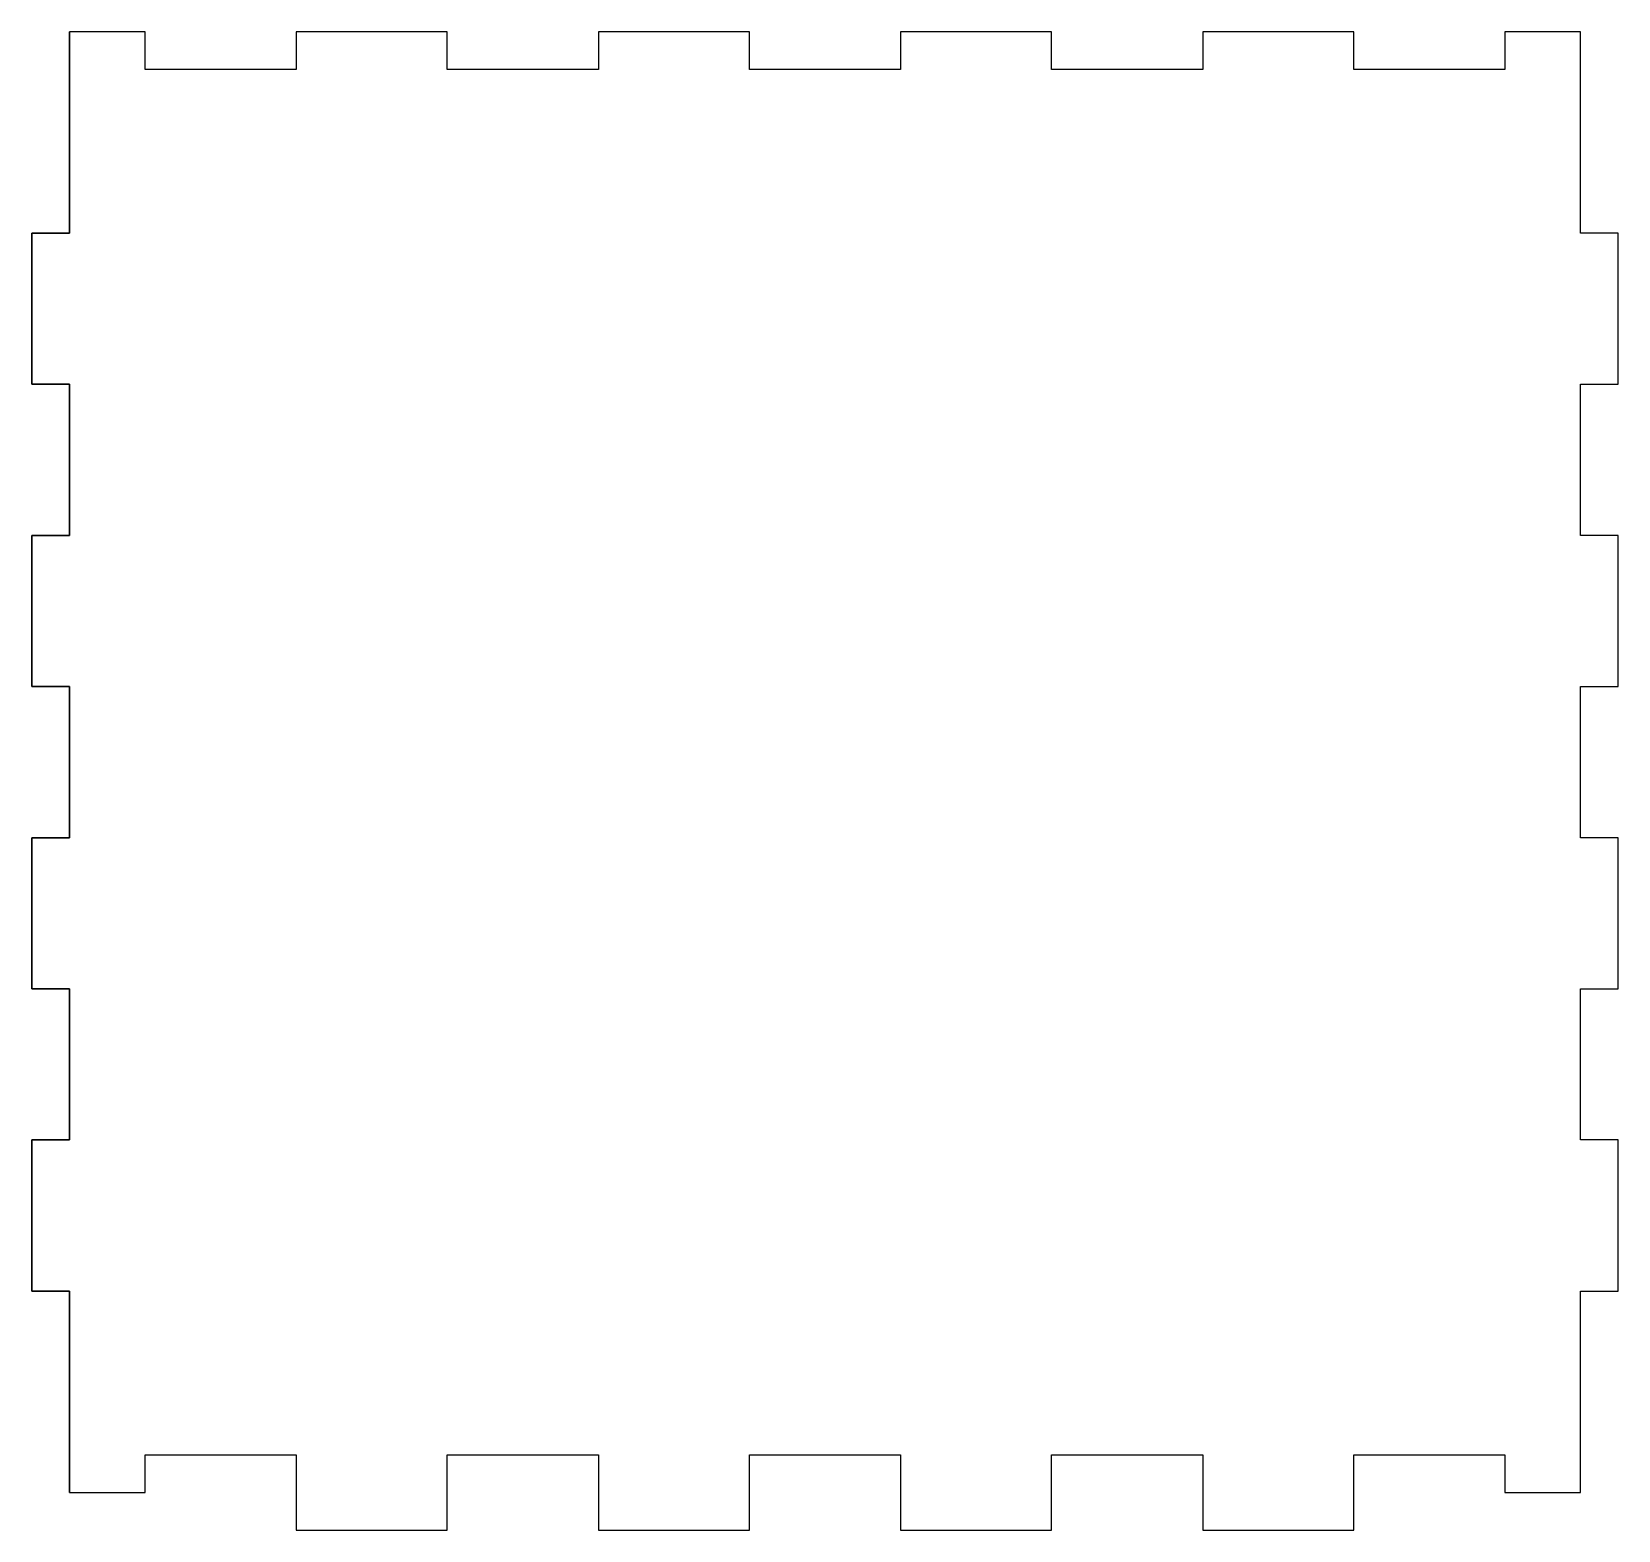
# Model space of a CAD drawing. Header units: millimetres. Extents: x 7 to 133, y 6 to 125.
import ezdxf

# ---------------------------------------------------------------- set-up
doc = ezdxf.new("R2010")
doc.units = ezdxf.units.MM
doc.header["$MEASUREMENT"] = 0
doc.layers.add('front_outsideCutPath', color=7, linetype='CONTINUOUS')
doc.layers.add('left_outsideCutPath', color=7, linetype='CONTINUOUS')

msp = doc.modelspace()

# ---------------------------------------------------------------- linework, layer by layer
at = {"layer": 'front_outsideCutPath', "color": 1}
for p, q in [((10, 121), (10, 125)), ((10, 109), (10, 121)), ((7, 97), (7, 109)), ((7, 109), (10, 109)), ((10, 97), (7, 97)), ((10, 85), (10, 97)), ((7, 73), (7, 85)), ((7, 85), (10, 85)), ((10, 73), (7, 73)), ((10, 61), (10, 73)), ((7, 49), (7, 61)), ((7, 61), (10, 61)), ((10, 49), (7, 49)), ((10, 37), (10, 49)), ((7, 25), (7, 37)), ((7, 37), (10, 37)), ((10, 25), (7, 25)), ((10, 9), (10, 25))]:
    msp.add_line(p, q, dxfattribs=at)
at = {"layer": 'left_outsideCutPath', "color": 1}
for p, q in [((10, 125), (10, 109)), ((16, 125), (10, 125)), ((16, 122), (16, 125)), ((40, 125), (28, 125)), ((28, 125), (28, 122)), ((40, 122), (40, 125)), ((64, 125), (52, 125)), ((52, 125), (52, 122)), ((64, 122), (64, 125)), ((88, 125), (76, 125)), ((76, 125), (76, 122)), ((88, 122), (88, 125)), ((112, 125), (100, 125)), ((100, 125), (100, 122)), ((112, 122), (112, 125)), ((130, 125), (124, 125)), ((124, 125), (124, 122)), ((130, 121), (130, 125)), ((28, 122), (16, 122)), ((52, 122), (40, 122)), ((76, 122), (64, 122)), ((100, 122), (88, 122)), ((124, 122), (112, 122)), ((130, 109), (130, 121)), ((10, 109), (7, 109)), ((7, 109), (7, 97)), ((133, 109), (130, 109)), ((133, 97), (133, 109)), ((7, 97), (10, 97)), ((10, 97), (10, 85)), ((130, 85), (130, 97)), ((130, 97), (133, 97)), ((10, 85), (7, 85)), ((7, 85), (7, 73)), ((133, 85), (130, 85)), ((133, 73), (133, 85)), ((7, 73), (10, 73)), ((10, 73), (10, 61)), ((130, 61), (130, 73)), ((130, 73), (133, 73)), ((10, 61), (7, 61)), ((7, 61), (7, 49)), ((133, 61), (130, 61)), ((133, 49), (133, 61)), ((7, 49), (10, 49)), ((10, 49), (10, 37)), ((130, 37), (130, 49)), ((130, 49), (133, 49)), ((10, 37), (7, 37)), ((7, 37), (7, 25)), ((133, 37), (130, 37)), ((133, 25), (133, 37)), ((7, 25), (10, 25)), ((10, 25), (10, 13)), ((130, 9), (130, 25)), ((130, 25), (133, 25)), ((10, 13), (10, 9)), ((16, 9), (16, 12)), ((16, 12), (28, 12)), ((28, 12), (28, 6)), ((40, 6), (40, 12)), ((40, 12), (52, 12)), ((52, 12), (52, 6)), ((64, 6), (64, 12)), ((64, 12), (76, 12)), ((76, 12), (76, 6)), ((88, 6), (88, 12)), ((88, 12), (100, 12)), ((100, 12), (100, 6)), ((112, 6), (112, 12)), ((112, 12), (124, 12)), ((124, 12), (124, 9)), ((10, 9), (16, 9)), ((124, 9), (130, 9)), ((28, 6), (40, 6)), ((52, 6), (64, 6)), ((76, 6), (88, 6)), ((100, 6), (112, 6))]:
    msp.add_line(p, q, dxfattribs=at)

doc.saveas('drawing.dxf')
